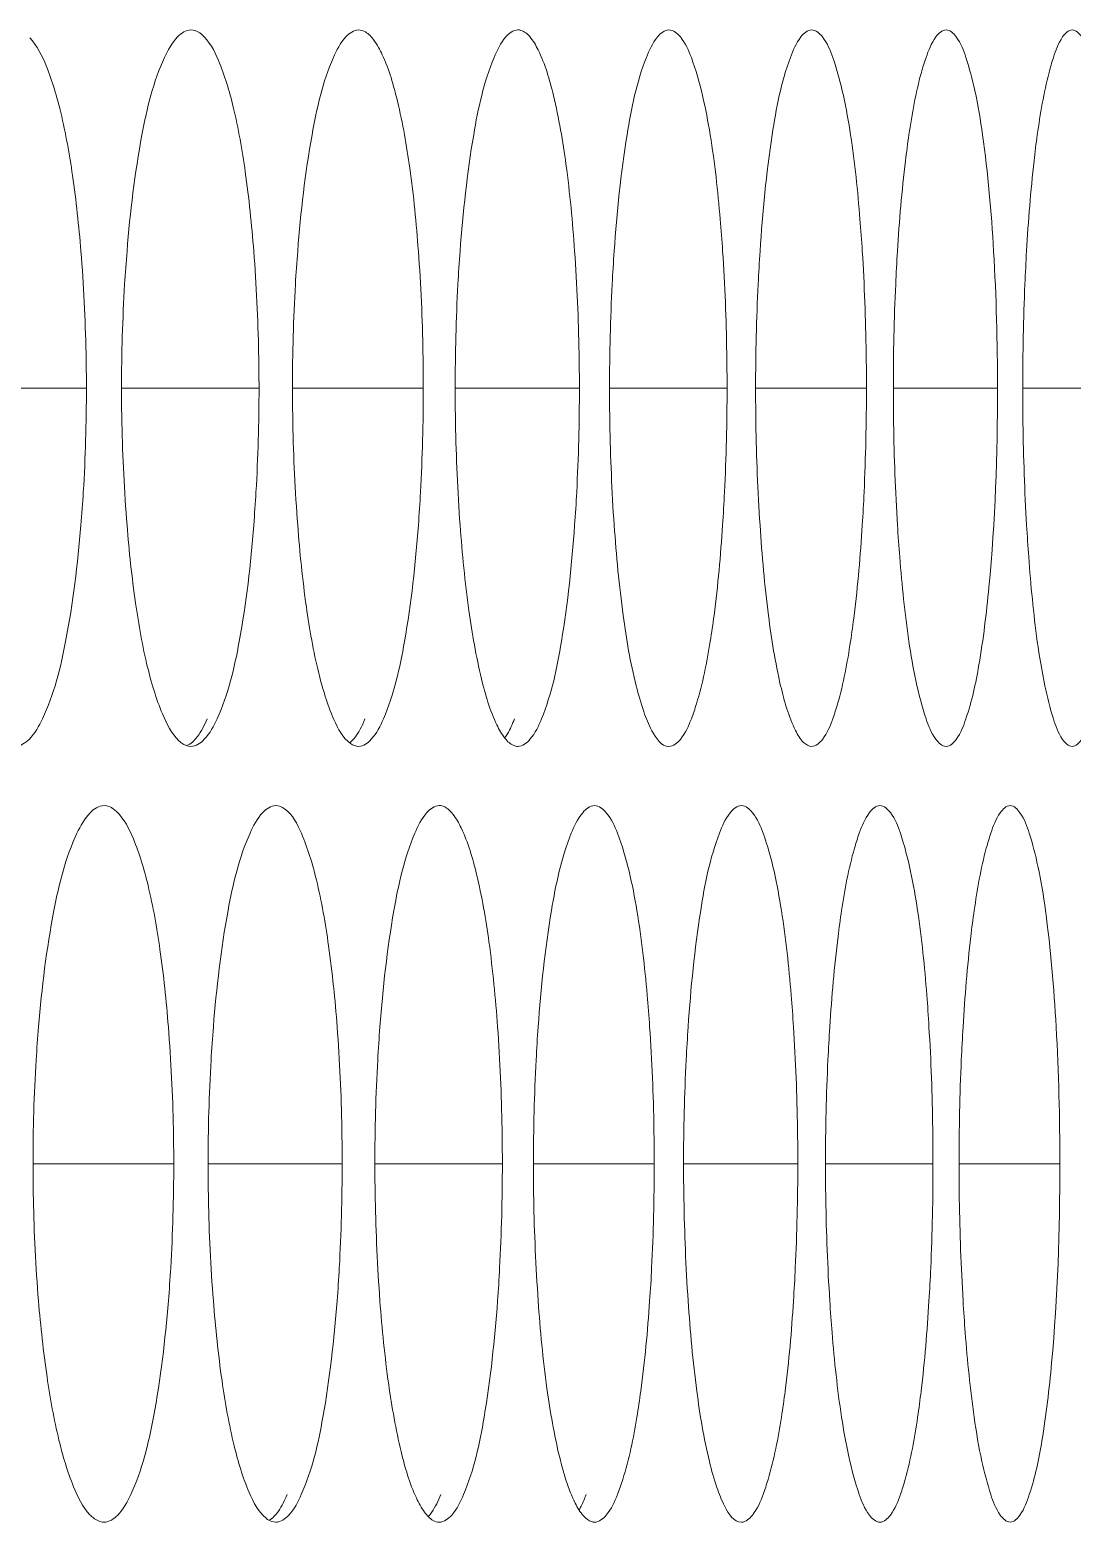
# Model space of a CAD drawing. Header units: millimetres. Extents: x 1177 to 4147, y 93 to 2194.
# Drawn here: x 2907.68 to 2916.4, y 1602.91 to 1615.41 of the extents above; entities that cross this region are included whole.
import ezdxf

# ---------------------------------------------------------------- set-up
doc = ezdxf.new("R2010")
doc.units = ezdxf.units.MM
doc.header["$LTSCALE"] = 0.1
doc.layers.add('标注', color=251, linetype='Continuous', lineweight=9)

msp = doc.modelspace()

# ---------------------------------------------------------------- linework, layer by layer
at = {"layer": '标注'}
for p, q in [((2906.944, 1612.409), (2908.15, 1612.409)), ((2908.444, 1612.409), (2909.595, 1612.409)), ((2909.875, 1612.409), (2910.97, 1612.409)), ((2911.237, 1612.409), (2912.277, 1612.409)), ((2912.529, 1612.409), (2913.513, 1612.409)), ((2913.752, 1612.409), (2914.68, 1612.409)), ((2914.905, 1612.409), (2915.777, 1612.409)), ((2915.988, 1612.409), (2916.804, 1612.409)), ((2907.703, 1605.914), (2908.881, 1605.914)), ((2909.169, 1605.914), (2910.291, 1605.914)), ((2910.565, 1605.914), (2911.632, 1605.914)), ((2911.892, 1605.914), (2912.903, 1605.914)), ((2913.149, 1605.914), (2914.105, 1605.914)), ((2914.337, 1605.914), (2915.237, 1605.914)), ((2915.455, 1605.914), (2916.299, 1605.914))]:
    msp.add_line(p, q, dxfattribs=at)
for points, knots in [([(2909.025, 1615.409), (2908.983, 1615.409), (2908.882, 1615.337), (2908.833, 1615.239), (2908.804, 1615.177)], [0, 0, 0, 0, 0.384136, 1, 1, 1, 1]), ([(2909.115, 1615.371), (2909.108, 1615.377), (2909.082, 1615.397), (2909.049, 1615.409), (2909.025, 1615.409)], [0, 0, 0, 0, 0.282086, 1, 1, 1, 1]), ([(2910.428, 1615.409), (2910.388, 1615.409), (2910.291, 1615.335), (2910.245, 1615.239), (2910.218, 1615.177)], [0, 0, 0, 0, 0.378328, 1, 1, 1, 1]), ([(2910.929, 1613.556), (2910.912, 1613.789), (2910.871, 1614.21), (2910.775, 1614.76), (2910.671, 1615.122), (2910.57, 1615.313), (2910.514, 1615.375), (2910.485, 1615.392)], [0, 0, 0, 0, 0.364158, 0.661207, 0.874207, 0.947517, 1, 1, 1, 1]), ([(2911.762, 1615.409), (2911.723, 1615.409), (2911.63, 1615.333), (2911.589, 1615.238), (2911.563, 1615.177)], [0, 0, 0, 0, 0.37223, 1, 1, 1, 1]), ([(2912.237, 1613.556), (2912.22, 1613.799), (2912.179, 1614.237), (2912.083, 1614.801), (2911.978, 1615.164), (2911.876, 1615.345), (2911.817, 1615.397), (2911.788, 1615.405)], [0, 0, 0, 0, 0.376417, 0.678059, 0.88637, 0.953961, 1, 1, 1, 1]), ([(2913.027, 1615.409), (2912.989, 1615.409), (2912.9, 1615.33), (2912.862, 1615.238), (2912.838, 1615.177)], [0, 0, 0, 0, 0.36584, 1, 1, 1, 1]), ([(2913.372, 1614.53), (2913.336, 1614.749), (2913.276, 1615.037), (2913.153, 1615.33), (2913.064, 1615.409), (2913.027, 1615.409)], [0, 0, 0, 0, 0.68404, 0.884461, 1, 1, 1, 1]), ([(2914.222, 1615.409), (2914.185, 1615.409), (2914.101, 1615.328), (2914.066, 1615.238), (2914.043, 1615.177)], [0, 0, 0, 0, 0.359161, 1, 1, 1, 1]), ([(2914.547, 1614.53), (2914.514, 1614.749), (2914.456, 1615.036), (2914.342, 1615.328), (2914.258, 1615.409), (2914.222, 1615.409)], [0, 0, 0, 0, 0.688296, 0.888112, 1, 1, 1, 1]), ([(2915.347, 1615.409), (2915.312, 1615.409), (2915.232, 1615.326), (2915.2, 1615.237), (2915.179, 1615.177)], [0, 0, 0, 0, 0.352199, 1, 1, 1, 1]), ([(2915.777, 1612.409), (2915.777, 1612.792), (2915.758, 1613.5), (2915.687, 1614.334), (2915.599, 1614.872), (2915.525, 1615.15), (2915.461, 1615.326), (2915.381, 1615.409), (2915.347, 1615.409)], [0, 0, 0, 0, 0.372429, 0.689732, 0.811883, 0.904664, 0.966442, 1, 1, 1, 1]), ([(2916.402, 1615.409), (2916.369, 1615.409), (2916.293, 1615.323), (2916.265, 1615.237), (2916.245, 1615.177)], [0, 0, 0, 0, 0.34497, 1, 1, 1, 1]), ([(2916.804, 1612.409), (2916.804, 1612.792), (2916.786, 1613.5), (2916.72, 1614.333), (2916.638, 1614.872), (2916.568, 1615.15), (2916.51, 1615.323), (2916.435, 1615.409), (2916.402, 1615.409)], [0, 0, 0, 0, 0.373515, 0.691581, 0.813864, 0.906521, 0.967776, 1, 1, 1, 1]), ([(2908.104, 1613.556), (2908.087, 1613.768), (2908.045, 1614.157), (2907.954, 1614.677), (2907.84, 1615.066), (2907.739, 1615.276), (2907.677, 1615.343)], [0, 0, 0, 0, 0.343252, 0.632232, 0.852748, 1, 1, 1, 1]), ([(2909.551, 1613.556), (2909.534, 1613.778), (2909.492, 1614.182), (2909.399, 1614.72), (2909.285, 1615.107), (2909.18, 1615.315), (2909.115, 1615.371)], [0, 0, 0, 0, 0.353299, 0.646273, 0.86342, 1, 1, 1, 1]), ([(2908.804, 1615.177), (2908.709, 1614.974), (2908.581, 1614.43), (2908.516, 1613.883), (2908.49, 1613.556)], [0, 0, 0, 0, 0.407017, 1, 1, 1, 1]), ([(2910.218, 1615.177), (2910.128, 1614.973), (2910.006, 1614.429), (2909.944, 1613.883), (2909.919, 1613.556)], [0, 0, 0, 0, 0.406317, 1, 1, 1, 1]), ([(2911.563, 1615.177), (2911.476, 1614.972), (2911.361, 1614.428), (2911.302, 1613.882), (2911.278, 1613.556)], [0, 0, 0, 0, 0.405644, 1, 1, 1, 1]), ([(2912.838, 1615.177), (2912.755, 1614.971), (2912.647, 1614.427), (2912.591, 1613.882), (2912.568, 1613.556)], [0, 0, 0, 0, 0.405, 1, 1, 1, 1]), ([(2914.043, 1615.177), (2913.965, 1614.97), (2913.863, 1614.427), (2913.81, 1613.882), (2913.789, 1613.556)], [0, 0, 0, 0, 0.404385, 1, 1, 1, 1]), ([(2915.179, 1615.177), (2915.164, 1615.136), (2915.1, 1614.924), (2915.061, 1614.705), (2915.035, 1614.53)], [0, 0, 0, 0, 0.198383, 1, 1, 1, 1]), ([(2916.245, 1615.177), (2916.231, 1615.136), (2916.171, 1614.924), (2916.135, 1614.705), (2916.11, 1614.53)], [0, 0, 0, 0, 0.197891, 1, 1, 1, 1]), ([(2913.476, 1613.556), (2913.47, 1613.645), (2913.445, 1613.971), (2913.41, 1614.296), (2913.372, 1614.53)], [0, 0, 0, 0, 0.272672, 1, 1, 1, 1]), ([(2914.645, 1613.556), (2914.639, 1613.645), (2914.616, 1613.971), (2914.583, 1614.295), (2914.547, 1614.53)], [0, 0, 0, 0, 0.272763, 1, 1, 1, 1]), ([(2915.035, 1614.53), (2915.025, 1614.457), (2914.982, 1614.134), (2914.955, 1613.809), (2914.939, 1613.556)], [0, 0, 0, 0, 0.224658, 1, 1, 1, 1]), ([(2916.11, 1614.53), (2916.1, 1614.457), (2916.06, 1614.134), (2916.035, 1613.809), (2916.02, 1613.556)], [0, 0, 0, 0, 0.224554, 1, 1, 1, 1]), ([(2908.15, 1612.409), (2908.15, 1612.507), (2908.146, 1612.89), (2908.127, 1613.273), (2908.104, 1613.556)], [0, 0, 0, 0, 0.255908, 1, 1, 1, 1]), ([(2908.49, 1613.556), (2908.482, 1613.464), (2908.456, 1613.082), (2908.444, 1612.699), (2908.444, 1612.409)], [0, 0, 0, 0, 0.241932, 1, 1, 1, 1]), ([(2909.595, 1612.409), (2909.595, 1612.507), (2909.591, 1612.89), (2909.573, 1613.273), (2909.551, 1613.556)], [0, 0, 0, 0, 0.255929, 1, 1, 1, 1]), ([(2909.919, 1613.556), (2909.911, 1613.464), (2909.886, 1613.082), (2909.875, 1612.699), (2909.875, 1612.409)], [0, 0, 0, 0, 0.241898, 1, 1, 1, 1]), ([(2910.97, 1612.409), (2910.97, 1612.507), (2910.967, 1612.89), (2910.95, 1613.273), (2910.929, 1613.556)], [0, 0, 0, 0, 0.255949, 1, 1, 1, 1]), ([(2911.278, 1613.556), (2911.271, 1613.464), (2911.247, 1613.082), (2911.237, 1612.699), (2911.237, 1612.409)], [0, 0, 0, 0, 0.241865, 1, 1, 1, 1]), ([(2912.277, 1612.409), (2912.277, 1612.507), (2912.273, 1612.89), (2912.257, 1613.272), (2912.237, 1613.556)], [0, 0, 0, 0, 0.255968, 1, 1, 1, 1]), ([(2912.568, 1613.556), (2912.562, 1613.464), (2912.539, 1613.082), (2912.529, 1612.699), (2912.529, 1612.409)], [0, 0, 0, 0, 0.241834, 1, 1, 1, 1]), ([(2913.513, 1612.409), (2913.513, 1612.507), (2913.51, 1612.89), (2913.495, 1613.272), (2913.476, 1613.556)], [0, 0, 0, 0, 0.255986, 1, 1, 1, 1]), ([(2913.789, 1613.556), (2913.783, 1613.464), (2913.761, 1613.082), (2913.752, 1612.699), (2913.752, 1612.409)], [0, 0, 0, 0, 0.241805, 1, 1, 1, 1]), ([(2914.68, 1612.409), (2914.68, 1612.507), (2914.677, 1612.89), (2914.663, 1613.272), (2914.645, 1613.556)], [0, 0, 0, 0, 0.256003, 1, 1, 1, 1]), ([(2914.939, 1613.556), (2914.934, 1613.464), (2914.913, 1613.082), (2914.905, 1612.699), (2914.905, 1612.409)], [0, 0, 0, 0, 0.241777, 1, 1, 1, 1]), ([(2916.02, 1613.556), (2916.015, 1613.464), (2915.996, 1613.082), (2915.988, 1612.699), (2915.988, 1612.409)], [0, 0, 0, 0, 0.241751, 1, 1, 1, 1]), ([(2908.104, 1611.262), (2908.112, 1611.354), (2908.139, 1611.736), (2908.15, 1612.119), (2908.15, 1612.409)], [0, 0, 0, 0, 0.24194, 1, 1, 1, 1]), ([(2908.444, 1612.409), (2908.444, 1612.311), (2908.448, 1611.929), (2908.467, 1611.546), (2908.49, 1611.262)], [0, 0, 0, 0, 0.255912, 1, 1, 1, 1]), ([(2909.551, 1611.262), (2909.558, 1611.354), (2909.584, 1611.736), (2909.595, 1612.119), (2909.595, 1612.409)], [0, 0, 0, 0, 0.241906, 1, 1, 1, 1]), ([(2909.875, 1612.409), (2909.875, 1612.311), (2909.879, 1611.929), (2909.897, 1611.546), (2909.919, 1611.262)], [0, 0, 0, 0, 0.255933, 1, 1, 1, 1]), ([(2910.929, 1611.262), (2910.936, 1611.354), (2910.96, 1611.736), (2910.97, 1612.119), (2910.97, 1612.409)], [0, 0, 0, 0, 0.241873, 1, 1, 1, 1]), ([(2911.237, 1612.409), (2911.237, 1612.311), (2911.241, 1611.929), (2911.257, 1611.546), (2911.278, 1611.262)], [0, 0, 0, 0, 0.255953, 1, 1, 1, 1]), ([(2912.237, 1611.262), (2912.244, 1611.354), (2912.267, 1611.736), (2912.277, 1612.119), (2912.277, 1612.409)], [0, 0, 0, 0, 0.241842, 1, 1, 1, 1]), ([(2912.529, 1612.409), (2912.529, 1612.311), (2912.533, 1611.929), (2912.548, 1611.546), (2912.568, 1611.262)], [0, 0, 0, 0, 0.255971, 1, 1, 1, 1]), ([(2913.476, 1611.262), (2913.482, 1611.354), (2913.504, 1611.736), (2913.513, 1612.119), (2913.513, 1612.409)], [0, 0, 0, 0, 0.241812, 1, 1, 1, 1]), ([(2913.752, 1612.409), (2913.752, 1612.311), (2913.755, 1611.929), (2913.77, 1611.546), (2913.789, 1611.262)], [0, 0, 0, 0, 0.255989, 1, 1, 1, 1]), ([(2914.645, 1611.262), (2914.651, 1611.354), (2914.671, 1611.736), (2914.68, 1612.119), (2914.68, 1612.409)], [0, 0, 0, 0, 0.241784, 1, 1, 1, 1]), ([(2914.905, 1612.409), (2914.905, 1612.311), (2914.908, 1611.929), (2914.922, 1611.546), (2914.939, 1611.262)], [0, 0, 0, 0, 0.256006, 1, 1, 1, 1]), ([(2915.512, 1609.641), (2915.563, 1609.787), (2915.64, 1610.154), (2915.751, 1611.077), (2915.777, 1611.853), (2915.777, 1612.409)], [0, 0, 0, 0, 0.166119, 0.401654, 1, 1, 1, 1]), ([(2915.988, 1612.409), (2915.988, 1612.311), (2915.991, 1611.929), (2916.004, 1611.546), (2916.02, 1611.262)], [0, 0, 0, 0, 0.256022, 1, 1, 1, 1]), ([(2907.782, 1609.641), (2907.88, 1609.844), (2908.011, 1610.388), (2908.078, 1610.936), (2908.104, 1611.262)], [0, 0, 0, 0, 0.407475, 1, 1, 1, 1]), ([(2908.49, 1611.262), (2908.507, 1611.044), (2908.55, 1610.645), (2908.643, 1610.113), (2908.758, 1609.726), (2908.861, 1609.517), (2908.925, 1609.457)], [0, 0, 0, 0, 0.349668, 0.641268, 0.859711, 1, 1, 1, 1]), ([(2909.244, 1609.641), (2909.338, 1609.845), (2909.463, 1610.389), (2909.526, 1610.936), (2909.551, 1611.262)], [0, 0, 0, 0, 0.406757, 1, 1, 1, 1]), ([(2909.919, 1611.262), (2909.936, 1611.033), (2909.978, 1610.619), (2910.074, 1610.07), (2910.189, 1609.686), (2910.294, 1609.48), (2910.361, 1609.433)], [0, 0, 0, 0, 0.360647, 0.656591, 0.871311, 1, 1, 1, 1]), ([(2910.637, 1609.641), (2910.726, 1609.846), (2910.845, 1610.39), (2910.905, 1610.936), (2910.929, 1611.262)], [0, 0, 0, 0, 0.406066, 1, 1, 1, 1]), ([(2911.278, 1611.262), (2911.296, 1611.023), (2911.338, 1610.591), (2911.435, 1610.031), (2911.54, 1609.668), (2911.642, 1609.484), (2911.698, 1609.428), (2911.727, 1609.417)], [0, 0, 0, 0, 0.372333, 0.672575, 0.882635, 0.952132, 1, 1, 1, 1]), ([(2911.96, 1609.641), (2912.045, 1609.847), (2912.157, 1610.391), (2912.214, 1610.936), (2912.237, 1611.262)], [0, 0, 0, 0, 0.405403, 1, 1, 1, 1]), ([(2912.568, 1611.262), (2912.586, 1611.009), (2912.629, 1610.557), (2912.715, 1610.039), (2912.808, 1609.713), (2912.877, 1609.54), (2912.962, 1609.409), (2913.027, 1609.409)], [0, 0, 0, 0, 0.389161, 0.695877, 0.811486, 0.900262, 1, 1, 1, 1]), ([(2913.372, 1610.289), (2913.384, 1610.361), (2913.43, 1610.684), (2913.459, 1611.01), (2913.476, 1611.262)], [0, 0, 0, 0, 0.224828, 1, 1, 1, 1]), ([(2913.789, 1611.262), (2913.805, 1611.009), (2913.845, 1610.558), (2913.937, 1609.982), (2914.039, 1609.621), (2914.136, 1609.449), (2914.196, 1609.409), (2914.222, 1609.409)], [0, 0, 0, 0, 0.389812, 0.696656, 0.899917, 0.961012, 1, 1, 1, 1]), ([(2914.547, 1610.289), (2914.558, 1610.361), (2914.602, 1610.684), (2914.629, 1611.01), (2914.645, 1611.262)], [0, 0, 0, 0, 0.224714, 1, 1, 1, 1]), ([(2914.939, 1611.262), (2914.945, 1611.173), (2914.968, 1610.848), (2915.001, 1610.523), (2915.035, 1610.289)], [0, 0, 0, 0, 0.272803, 1, 1, 1, 1]), ([(2916.02, 1611.262), (2916.026, 1611.173), (2916.047, 1610.848), (2916.078, 1610.523), (2916.11, 1610.289)], [0, 0, 0, 0, 0.272887, 1, 1, 1, 1]), ([(2913.214, 1609.641), (2913.23, 1609.682), (2913.301, 1609.893), (2913.344, 1610.113), (2913.372, 1610.289)], [0, 0, 0, 0, 0.199302, 1, 1, 1, 1]), ([(2914.398, 1609.641), (2914.413, 1609.682), (2914.48, 1609.894), (2914.52, 1610.113), (2914.547, 1610.289)], [0, 0, 0, 0, 0.198767, 1, 1, 1, 1]), ([(2915.035, 1610.289), (2915.068, 1610.07), (2915.123, 1609.782), (2915.232, 1609.493), (2915.312, 1609.409), (2915.347, 1609.409)], [0, 0, 0, 0, 0.692122, 0.891575, 1, 1, 1, 1]), ([(2916.11, 1610.289), (2916.128, 1610.164), (2916.162, 1609.947), (2916.233, 1609.668), (2916.293, 1609.495), (2916.369, 1609.409), (2916.402, 1609.409)], [0, 0, 0, 0, 0.396145, 0.696516, 0.895316, 1, 1, 1, 1]), ([(2907.553, 1609.409), (2907.596, 1609.409), (2907.701, 1609.48), (2907.752, 1609.579), (2907.782, 1609.641)], [0, 0, 0, 0, 0.389686, 1, 1, 1, 1]), ([(2908.989, 1609.416), (2909.025, 1609.429), (2909.096, 1609.502), (2909.138, 1609.588), (2909.161, 1609.641)], [0, 0, 0, 0, 0.398504, 1, 1, 1, 1]), ([(2909.025, 1609.409), (2909.067, 1609.409), (2909.168, 1609.482), (2909.216, 1609.58), (2909.244, 1609.641)], [0, 0, 0, 0, 0.384127, 1, 1, 1, 1]), ([(2910.356, 1609.439), (2910.368, 1609.449), (2910.423, 1609.507), (2910.458, 1609.581), (2910.482, 1609.641)], [0, 0, 0, 0, 0.193099, 1, 1, 1, 1]), ([(2910.428, 1609.409), (2910.469, 1609.409), (2910.566, 1609.484), (2910.61, 1609.58), (2910.637, 1609.641)], [0, 0, 0, 0, 0.37828, 1, 1, 1, 1]), ([(2911.653, 1609.483), (2911.661, 1609.493), (2911.693, 1609.543), (2911.717, 1609.597), (2911.734, 1609.641)], [0, 0, 0, 0, 0.212146, 1, 1, 1, 1]), ([(2911.762, 1609.409), (2911.801, 1609.409), (2911.894, 1609.486), (2911.935, 1609.58), (2911.96, 1609.641)], [0, 0, 0, 0, 0.372142, 1, 1, 1, 1]), ([(2913.027, 1609.409), (2913.064, 1609.409), (2913.153, 1609.488), (2913.19, 1609.58), (2913.214, 1609.641)], [0, 0, 0, 0, 0.36571, 1, 1, 1, 1]), ([(2914.222, 1609.409), (2914.258, 1609.409), (2914.342, 1609.49), (2914.376, 1609.581), (2914.398, 1609.641)], [0, 0, 0, 0, 0.358988, 1, 1, 1, 1]), ([(2915.347, 1609.409), (2915.381, 1609.409), (2915.461, 1609.493), (2915.492, 1609.581), (2915.512, 1609.641)], [0, 0, 0, 0, 0.351982, 1, 1, 1, 1]), ([(2916.402, 1609.409), (2916.435, 1609.409), (2916.51, 1609.496), (2916.538, 1609.581), (2916.557, 1609.641)], [0, 0, 0, 0, 0.34471, 1, 1, 1, 1]), ([(2908.925, 1609.457), (2908.933, 1609.449), (2908.961, 1609.425), (2908.998, 1609.409), (2909.025, 1609.409)], [0, 0, 0, 0, 0.288207, 1, 1, 1, 1]), ([(2908.298, 1608.914), (2908.254, 1608.914), (2908.151, 1608.842), (2908.101, 1608.744), (2908.071, 1608.682)], [0, 0, 0, 0, 0.386933, 1, 1, 1, 1]), ([(2908.404, 1608.862), (2908.396, 1608.87), (2908.366, 1608.897), (2908.326, 1608.914), (2908.298, 1608.914)], [0, 0, 0, 0, 0.288854, 1, 1, 1, 1]), ([(2909.735, 1608.914), (2909.694, 1608.914), (2909.595, 1608.841), (2909.548, 1608.744), (2909.52, 1608.682)], [0, 0, 0, 0, 0.381268, 1, 1, 1, 1]), ([(2910.249, 1607.061), (2910.232, 1607.288), (2910.19, 1607.7), (2910.096, 1608.247), (2909.981, 1608.632), (2909.876, 1608.838), (2909.809, 1608.887)], [0, 0, 0, 0, 0.358786, 0.65392, 0.869192, 1, 1, 1, 1]), ([(2911.104, 1608.914), (2911.064, 1608.914), (2910.969, 1608.839), (2910.926, 1608.743), (2910.899, 1608.682)], [0, 0, 0, 0, 0.375316, 1, 1, 1, 1]), ([(2911.592, 1607.061), (2911.575, 1607.299), (2911.534, 1607.728), (2911.438, 1608.286), (2911.333, 1608.648), (2911.231, 1608.835), (2911.174, 1608.891), (2911.145, 1608.905)], [0, 0, 0, 0, 0.370156, 0.669475, 0.880231, 0.950761, 1, 1, 1, 1]), ([(2912.403, 1608.914), (2912.365, 1608.914), (2912.274, 1608.836), (2912.234, 1608.743), (2912.209, 1608.682)], [0, 0, 0, 0, 0.369072, 1, 1, 1, 1]), ([(2912.758, 1608.035), (2912.722, 1608.254), (2912.66, 1608.542), (2912.532, 1608.836), (2912.442, 1608.914), (2912.403, 1608.914)], [0, 0, 0, 0, 0.68191, 0.882647, 1, 1, 1, 1]), ([(2913.633, 1608.914), (2913.596, 1608.914), (2913.509, 1608.834), (2913.473, 1608.743), (2913.449, 1608.682)], [0, 0, 0, 0, 0.362536, 1, 1, 1, 1]), ([(2913.968, 1608.035), (2913.934, 1608.254), (2913.875, 1608.541), (2913.756, 1608.834), (2913.67, 1608.914), (2913.633, 1608.914)], [0, 0, 0, 0, 0.686169, 0.886283, 1, 1, 1, 1]), ([(2914.793, 1608.914), (2914.757, 1608.914), (2914.675, 1608.832), (2914.642, 1608.742), (2914.62, 1608.682)], [0, 0, 0, 0, 0.355714, 1, 1, 1, 1]), ([(2915.108, 1608.035), (2915.076, 1608.253), (2915.02, 1608.541), (2914.91, 1608.832), (2914.828, 1608.914), (2914.793, 1608.914)], [0, 0, 0, 0, 0.690419, 0.889948, 1, 1, 1, 1]), ([(2915.883, 1608.914), (2915.849, 1608.914), (2915.771, 1608.829), (2915.741, 1608.742), (2915.721, 1608.682)], [0, 0, 0, 0, 0.348617, 1, 1, 1, 1]), ([(2916.299, 1605.914), (2916.299, 1606.297), (2916.281, 1607.005), (2916.212, 1607.838), (2916.127, 1608.377), (2916.055, 1608.655), (2915.994, 1608.829), (2915.917, 1608.914), (2915.883, 1608.914)], [0, 0, 0, 0, 0.372977, 0.690664, 0.812881, 0.905598, 0.967111, 1, 1, 1, 1]), ([(2908.836, 1607.061), (2908.819, 1607.278), (2908.778, 1607.674), (2908.685, 1608.204), (2908.571, 1608.592), (2908.468, 1608.801), (2908.404, 1608.862)], [0, 0, 0, 0, 0.348125, 0.639047, 0.857939, 1, 1, 1, 1]), ([(2908.071, 1608.682), (2907.975, 1608.479), (2907.843, 1607.935), (2907.776, 1607.388), (2907.749, 1607.061)], [0, 0, 0, 0, 0.407378, 1, 1, 1, 1]), ([(2909.52, 1608.682), (2909.427, 1608.478), (2909.302, 1607.934), (2909.239, 1607.387), (2909.213, 1607.061)], [0, 0, 0, 0, 0.406664, 1, 1, 1, 1]), ([(2910.899, 1608.682), (2910.811, 1608.477), (2910.692, 1607.933), (2910.632, 1607.387), (2910.607, 1607.061)], [0, 0, 0, 0, 0.405977, 1, 1, 1, 1]), ([(2912.209, 1608.682), (2912.125, 1608.476), (2912.013, 1607.932), (2911.955, 1607.387), (2911.932, 1607.061)], [0, 0, 0, 0, 0.405318, 1, 1, 1, 1]), ([(2913.449, 1608.682), (2913.369, 1608.475), (2913.264, 1607.932), (2913.209, 1607.387), (2913.187, 1607.061)], [0, 0, 0, 0, 0.404689, 1, 1, 1, 1]), ([(2914.62, 1608.682), (2914.605, 1608.641), (2914.538, 1608.429), (2914.498, 1608.21), (2914.472, 1608.035)], [0, 0, 0, 0, 0.198639, 1, 1, 1, 1]), ([(2915.721, 1608.682), (2915.707, 1608.641), (2915.644, 1608.429), (2915.607, 1608.21), (2915.582, 1608.035)], [0, 0, 0, 0, 0.198134, 1, 1, 1, 1]), ([(2912.865, 1607.061), (2912.859, 1607.15), (2912.834, 1607.476), (2912.797, 1607.8), (2912.758, 1608.035)], [0, 0, 0, 0, 0.272625, 1, 1, 1, 1]), ([(2914.069, 1607.061), (2914.064, 1607.15), (2914.04, 1607.475), (2914.005, 1607.8), (2913.968, 1608.035)], [0, 0, 0, 0, 0.272718, 1, 1, 1, 1]), ([(2914.472, 1608.035), (2914.461, 1607.962), (2914.417, 1607.639), (2914.389, 1607.314), (2914.373, 1607.061)], [0, 0, 0, 0, 0.224713, 1, 1, 1, 1]), ([(2915.203, 1607.061), (2915.198, 1607.15), (2915.176, 1607.475), (2915.143, 1607.8), (2915.108, 1608.035)], [0, 0, 0, 0, 0.272807, 1, 1, 1, 1]), ([(2915.582, 1608.035), (2915.571, 1607.962), (2915.53, 1607.639), (2915.504, 1607.314), (2915.489, 1607.061)], [0, 0, 0, 0, 0.224605, 1, 1, 1, 1]), ([(2907.749, 1607.061), (2907.742, 1606.969), (2907.714, 1606.587), (2907.703, 1606.204), (2907.703, 1605.914)], [0, 0, 0, 0, 0.24195, 1, 1, 1, 1]), ([(2908.881, 1605.914), (2908.881, 1606.012), (2908.877, 1606.395), (2908.859, 1606.777), (2908.836, 1607.061)], [0, 0, 0, 0, 0.255919, 1, 1, 1, 1]), ([(2909.213, 1607.061), (2909.205, 1606.969), (2909.179, 1606.587), (2909.169, 1606.204), (2909.169, 1605.914)], [0, 0, 0, 0, 0.241915, 1, 1, 1, 1]), ([(2910.291, 1605.914), (2910.291, 1606.012), (2910.288, 1606.395), (2910.27, 1606.777), (2910.249, 1607.061)], [0, 0, 0, 0, 0.255939, 1, 1, 1, 1]), ([(2910.607, 1607.061), (2910.6, 1606.969), (2910.575, 1606.587), (2910.565, 1606.204), (2910.565, 1605.914)], [0, 0, 0, 0, 0.241881, 1, 1, 1, 1]), ([(2911.632, 1605.914), (2911.632, 1606.012), (2911.629, 1606.395), (2911.612, 1606.777), (2911.592, 1607.061)], [0, 0, 0, 0, 0.255958, 1, 1, 1, 1]), ([(2911.932, 1607.061), (2911.925, 1606.969), (2911.902, 1606.587), (2911.892, 1606.204), (2911.892, 1605.914)], [0, 0, 0, 0, 0.24185, 1, 1, 1, 1]), ([(2912.903, 1605.914), (2912.903, 1606.012), (2912.9, 1606.395), (2912.885, 1606.777), (2912.865, 1607.061)], [0, 0, 0, 0, 0.255977, 1, 1, 1, 1]), ([(2913.187, 1607.061), (2913.181, 1606.969), (2913.159, 1606.587), (2913.149, 1606.204), (2913.149, 1605.914)], [0, 0, 0, 0, 0.24182, 1, 1, 1, 1]), ([(2914.105, 1605.914), (2914.105, 1606.012), (2914.102, 1606.395), (2914.088, 1606.777), (2914.069, 1607.061)], [0, 0, 0, 0, 0.255994, 1, 1, 1, 1]), ([(2914.373, 1607.061), (2914.367, 1606.969), (2914.346, 1606.587), (2914.337, 1606.204), (2914.337, 1605.914)], [0, 0, 0, 0, 0.241791, 1, 1, 1, 1]), ([(2915.237, 1605.914), (2915.237, 1606.012), (2915.234, 1606.395), (2915.221, 1606.777), (2915.203, 1607.061)], [0, 0, 0, 0, 0.256011, 1, 1, 1, 1]), ([(2915.489, 1607.061), (2915.483, 1606.969), (2915.463, 1606.587), (2915.455, 1606.204), (2915.455, 1605.914)], [0, 0, 0, 0, 0.241764, 1, 1, 1, 1]), ([(2907.703, 1605.914), (2907.703, 1605.816), (2907.707, 1605.433), (2907.726, 1605.051), (2907.749, 1604.767)], [0, 0, 0, 0, 0.255902, 1, 1, 1, 1]), ([(2908.836, 1604.767), (2908.844, 1604.859), (2908.87, 1605.241), (2908.881, 1605.624), (2908.881, 1605.914)], [0, 0, 0, 0, 0.241923, 1, 1, 1, 1]), ([(2909.169, 1605.914), (2909.169, 1605.816), (2909.172, 1605.433), (2909.19, 1605.051), (2909.213, 1604.767)], [0, 0, 0, 0, 0.255923, 1, 1, 1, 1]), ([(2910.249, 1604.767), (2910.256, 1604.859), (2910.281, 1605.241), (2910.291, 1605.624), (2910.291, 1605.914)], [0, 0, 0, 0, 0.241889, 1, 1, 1, 1]), ([(2910.565, 1605.914), (2910.565, 1605.816), (2910.569, 1605.433), (2910.586, 1605.051), (2910.607, 1604.767)], [0, 0, 0, 0, 0.255943, 1, 1, 1, 1]), ([(2911.592, 1604.767), (2911.599, 1604.859), (2911.622, 1605.241), (2911.632, 1605.624), (2911.632, 1605.914)], [0, 0, 0, 0, 0.241857, 1, 1, 1, 1]), ([(2911.892, 1605.914), (2911.892, 1605.816), (2911.895, 1605.433), (2911.912, 1605.051), (2911.932, 1604.767)], [0, 0, 0, 0, 0.255962, 1, 1, 1, 1]), ([(2912.865, 1604.767), (2912.872, 1604.859), (2912.894, 1605.241), (2912.903, 1605.624), (2912.903, 1605.914)], [0, 0, 0, 0, 0.241827, 1, 1, 1, 1]), ([(2913.149, 1605.914), (2913.149, 1605.816), (2913.153, 1605.433), (2913.168, 1605.051), (2913.187, 1604.767)], [0, 0, 0, 0, 0.25598, 1, 1, 1, 1]), ([(2914.069, 1604.767), (2914.075, 1604.859), (2914.096, 1605.241), (2914.105, 1605.624), (2914.105, 1605.914)], [0, 0, 0, 0, 0.241798, 1, 1, 1, 1]), ([(2914.337, 1605.914), (2914.337, 1605.816), (2914.34, 1605.433), (2914.355, 1605.051), (2914.373, 1604.767)], [0, 0, 0, 0, 0.255998, 1, 1, 1, 1]), ([(2915.203, 1604.767), (2915.209, 1604.859), (2915.229, 1605.241), (2915.237, 1605.624), (2915.237, 1605.914)], [0, 0, 0, 0, 0.241771, 1, 1, 1, 1]), ([(2915.455, 1605.914), (2915.455, 1605.816), (2915.458, 1605.433), (2915.472, 1605.051), (2915.489, 1604.767)], [0, 0, 0, 0, 0.256014, 1, 1, 1, 1]), ([(2916.043, 1603.146), (2916.093, 1603.292), (2916.167, 1603.659), (2916.274, 1604.582), (2916.299, 1605.358), (2916.299, 1605.914)], [0, 0, 0, 0, 0.165903, 0.40142, 1, 1, 1, 1]), ([(2907.749, 1604.767), (2907.767, 1604.554), (2907.809, 1604.163), (2907.902, 1603.64), (2908.016, 1603.252), (2908.118, 1603.042), (2908.18, 1602.976)], [0, 0, 0, 0, 0.344652, 0.634249, 0.854362, 1, 1, 1, 1]), ([(2908.522, 1603.146), (2908.617, 1603.349), (2908.746, 1603.894), (2908.81, 1604.441), (2908.836, 1604.767)], [0, 0, 0, 0, 0.407112, 1, 1, 1, 1]), ([(2909.213, 1604.767), (2909.23, 1604.544), (2909.273, 1604.137), (2909.367, 1603.596), (2909.482, 1603.21), (2909.586, 1603.003), (2909.652, 1602.949)], [0, 0, 0, 0, 0.354996, 0.648712, 0.865362, 1, 1, 1, 1]), ([(2909.949, 1603.146), (2910.041, 1603.35), (2910.162, 1603.894), (2910.224, 1604.441), (2910.249, 1604.767)], [0, 0, 0, 0, 0.406408, 1, 1, 1, 1]), ([(2910.607, 1604.767), (2910.625, 1604.533), (2910.667, 1604.109), (2910.763, 1603.557), (2910.868, 1603.195), (2910.969, 1603.005), (2911.024, 1602.945), (2911.053, 1602.928)], [0, 0, 0, 0, 0.366167, 0.664077, 0.876453, 0.948818, 1, 1, 1, 1]), ([(2911.307, 1603.146), (2911.395, 1603.351), (2911.51, 1603.895), (2911.568, 1604.441), (2911.592, 1604.767)], [0, 0, 0, 0, 0.405731, 1, 1, 1, 1]), ([(2911.932, 1604.767), (2911.949, 1604.522), (2911.991, 1604.082), (2912.088, 1603.515), (2912.194, 1603.153), (2912.296, 1602.973), (2912.355, 1602.924), (2912.383, 1602.917)], [0, 0, 0, 0, 0.378761, 0.681383, 0.888916, 0.955378, 1, 1, 1, 1]), ([(2912.758, 1603.793), (2912.77, 1603.866), (2912.818, 1604.189), (2912.848, 1604.514), (2912.865, 1604.767)], [0, 0, 0, 0, 0.224887, 1, 1, 1, 1]), ([(2913.187, 1604.767), (2913.204, 1604.514), (2913.246, 1604.062), (2913.329, 1603.544), (2913.42, 1603.218), (2913.487, 1603.046), (2913.569, 1602.914), (2913.633, 1602.914)], [0, 0, 0, 0, 0.390043, 0.697257, 0.812903, 0.901523, 1, 1, 1, 1]), ([(2913.968, 1603.793), (2913.98, 1603.866), (2914.025, 1604.189), (2914.053, 1604.514), (2914.069, 1604.767)], [0, 0, 0, 0, 0.22477, 1, 1, 1, 1]), ([(2914.373, 1604.767), (2914.378, 1604.678), (2914.402, 1604.353), (2914.436, 1604.028), (2914.472, 1603.793)], [0, 0, 0, 0, 0.272759, 1, 1, 1, 1]), ([(2915.108, 1603.793), (2915.119, 1603.866), (2915.162, 1604.189), (2915.188, 1604.514), (2915.203, 1604.767)], [0, 0, 0, 0, 0.224659, 1, 1, 1, 1]), ([(2915.489, 1604.767), (2915.494, 1604.678), (2915.516, 1604.353), (2915.548, 1604.028), (2915.582, 1603.793)], [0, 0, 0, 0, 0.272845, 1, 1, 1, 1]), ([(2912.596, 1603.146), (2912.612, 1603.187), (2912.685, 1603.398), (2912.729, 1603.617), (2912.758, 1603.793)], [0, 0, 0, 0, 0.199577, 1, 1, 1, 1]), ([(2913.815, 1603.146), (2913.83, 1603.187), (2913.899, 1603.398), (2913.941, 1603.618), (2913.968, 1603.793)], [0, 0, 0, 0, 0.199032, 1, 1, 1, 1]), ([(2914.472, 1603.793), (2914.505, 1603.575), (2914.562, 1603.287), (2914.675, 1602.996), (2914.757, 1602.914), (2914.793, 1602.914)], [0, 0, 0, 0, 0.690007, 0.889741, 1, 1, 1, 1]), ([(2914.964, 1603.146), (2914.979, 1603.187), (2915.044, 1603.399), (2915.082, 1603.618), (2915.108, 1603.793)], [0, 0, 0, 0, 0.198508, 1, 1, 1, 1]), ([(2915.582, 1603.793), (2915.599, 1603.669), (2915.635, 1603.452), (2915.709, 1603.173), (2915.771, 1602.999), (2915.849, 1602.914), (2915.883, 1602.914)], [0, 0, 0, 0, 0.394755, 0.694432, 0.893483, 1, 1, 1, 1]), ([(2908.298, 1602.914), (2908.341, 1602.914), (2908.443, 1602.986), (2908.493, 1603.084), (2908.522, 1603.146)], [0, 0, 0, 0, 0.386942, 1, 1, 1, 1]), ([(2909.681, 1602.93), (2909.712, 1602.948), (2909.771, 1603.018), (2909.81, 1603.097), (2909.831, 1603.145)], [0, 0, 0, 0, 0.409155, 1, 1, 1, 1]), ([(2909.735, 1602.914), (2909.777, 1602.914), (2909.876, 1602.988), (2909.922, 1603.084), (2909.949, 1603.146)], [0, 0, 0, 0, 0.38124, 1, 1, 1, 1]), ([(2911.014, 1602.963), (2911.023, 1602.973), (2911.066, 1603.029), (2911.096, 1603.093), (2911.117, 1603.145)], [0, 0, 0, 0, 0.202158, 1, 1, 1, 1]), ([(2911.104, 1602.914), (2911.144, 1602.914), (2911.239, 1602.99), (2911.281, 1603.085), (2911.307, 1603.146)], [0, 0, 0, 0, 0.375248, 1, 1, 1, 1]), ([(2912.276, 1603.02), (2912.281, 1603.029), (2912.303, 1603.07), (2912.321, 1603.112), (2912.333, 1603.145)], [0, 0, 0, 0, 0.222587, 1, 1, 1, 1]), ([(2912.403, 1602.914), (2912.442, 1602.914), (2912.532, 1602.992), (2912.571, 1603.085), (2912.596, 1603.146)], [0, 0, 0, 0, 0.368963, 1, 1, 1, 1]), ([(2913.633, 1602.914), (2913.67, 1602.914), (2913.756, 1602.994), (2913.792, 1603.085), (2913.815, 1603.146)], [0, 0, 0, 0, 0.362385, 1, 1, 1, 1]), ([(2914.793, 1602.914), (2914.828, 1602.914), (2914.91, 1602.996), (2914.942, 1603.086), (2914.964, 1603.146)], [0, 0, 0, 0, 0.35552, 1, 1, 1, 1]), ([(2915.883, 1602.914), (2915.917, 1602.914), (2915.994, 1602.999), (2916.023, 1603.086), (2916.043, 1603.146)], [0, 0, 0, 0, 0.348379, 1, 1, 1, 1]), ([(2908.18, 1602.976), (2908.189, 1602.967), (2908.221, 1602.936), (2908.266, 1602.914), (2908.298, 1602.914)], [0, 0, 0, 0, 0.294748, 1, 1, 1, 1]), ([(2909.652, 1602.949), (2909.658, 1602.943), (2909.683, 1602.925), (2909.714, 1602.914), (2909.735, 1602.914)], [0, 0, 0, 0, 0.281138, 1, 1, 1, 1]), ([(2912.383, 1602.917), (2912.386, 1602.916), (2912.393, 1602.914), (2912.4, 1602.914), (2912.403, 1602.914)], [0, 0, 0, 0, 0.50399, 1, 1, 1, 1])]:
    msp.add_open_spline(points, degree=3, knots=knots, dxfattribs=at)
for points in [[(2910.485, 1615.392), (2910.468, 1615.402), (2910.448, 1615.409), (2910.428, 1615.409)], [(2911.788, 1615.405), (2911.78, 1615.408), (2911.771, 1615.409), (2911.762, 1615.409)], [(2910.361, 1609.433), (2910.381, 1609.419), (2910.405, 1609.409), (2910.428, 1609.409)], [(2911.727, 1609.417), (2911.738, 1609.412), (2911.75, 1609.409), (2911.762, 1609.409)], [(2909.809, 1608.887), (2909.788, 1608.903), (2909.761, 1608.914), (2909.735, 1608.914)], [(2911.145, 1608.905), (2911.133, 1608.91), (2911.118, 1608.914), (2911.104, 1608.914)], [(2911.053, 1602.928), (2911.068, 1602.92), (2911.086, 1602.914), (2911.104, 1602.914)]]:
    msp.add_open_spline(points, degree=3, dxfattribs=at)

doc.saveas('drawing.dxf')
